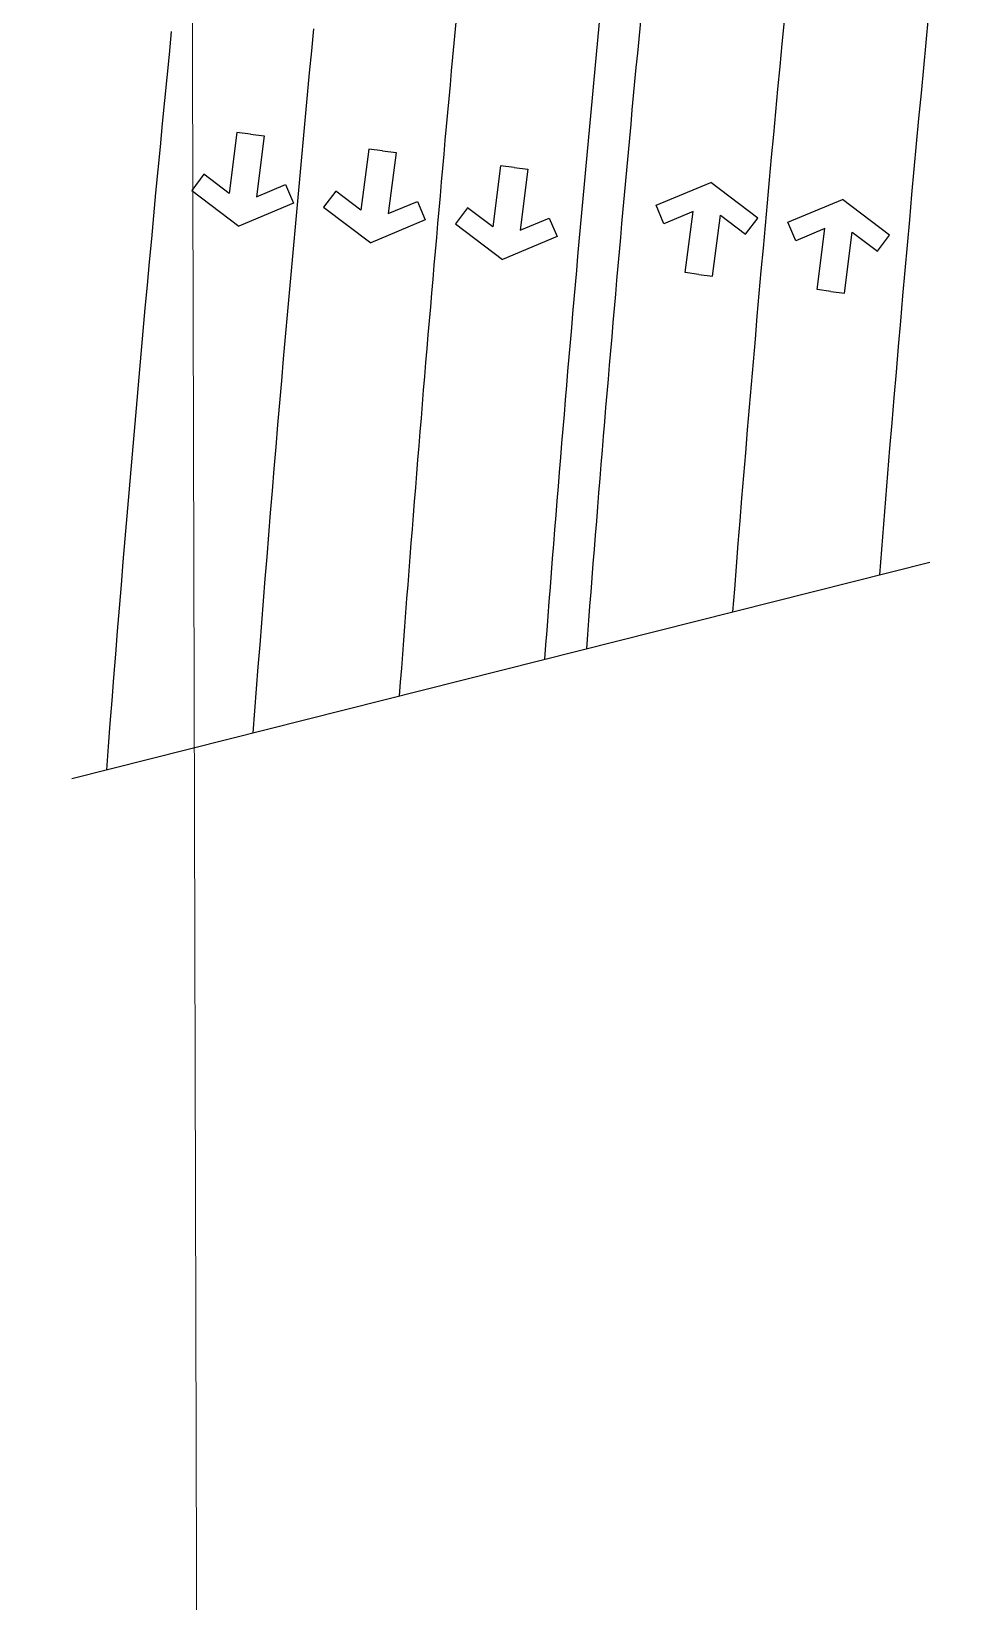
# Model space of a CAD drawing. Header units: metres. Extents: x -20317 to 2216, y -10281 to 3094.
# Drawn here: x -194 to 2061, y -4096 to -258 of the extents above; entities that cross this region are included whole.
import ezdxf

# ---------------------------------------------------------------- set-up
doc = ezdxf.new("R2010")
doc.units = ezdxf.units.M
doc.header["$MEASUREMENT"] = 0
doc.linetypes.add('HIDDEN', pattern=[9.525, 6.35, -3.175])
doc.layers.get('0').update_dxf_attribs({"color": 30, "lineweight": 0})
doc.layers.add('IMAR', color=1, linetype='Continuous', lineweight=20)
doc.layers.add('V-0_Hidden', color=9, linetype='HIDDEN')

# ---------------------------------------------------------------- blocks, each defined once
blk = doc.blocks.new('SP B1 Lower Plaza Site$0$traffic')
blk.add_wipeout([(0, 2.267), (-1.252, 1.544), (-1.006, 1.117), (-0.337, 1.503), (-0.337, 0), (0.337, 0), (0.337, 1.503), (1.006, 1.117), (1.252, 1.544)]).dxf.layer = 'V-0_Hidden'
for points in [[(0, 0), (-0.337, 0), (-0.337, 1.503), (-1.006, 1.117), (-1.252, 1.544), (0, 2.267)], [(0, 0), (0.337, 0), (0.337, 1.503), (1.006, 1.117), (1.252, 1.544), (0, 2.267)]]:
    blk.add_lwpolyline(points)
blk = doc.blocks.new('LZ3')
at = {"layer": 'V-0_Hidden', "linetype": 'Continuous'}
blk.add_line((91.842, -21.383), (112.82, -16.094), dxfattribs=at)
blk.add_lwpolyline([(92.697, -21.167, -0.005742), (94.283, -3.122)], format="xyb", dxfattribs=at)
for centre, radius, start, end in [((884.342, -77.708), 783.186, 174.008198, 175.662048), ((885.507, -77.792), 783.353, 174.009865, 175.637963), ((904.44, -79.061), 795.324, 174.047849, 175.481542), ((947.36, -82.278), 849.843, 174.284616, 175.754481), ((874.249, -76.978), 768.57, 174.217073, 175.547295), ((920.043, -82.599), 826.128, 174.474949, 175.672808)]:
    blk.add_arc(centre, radius, start, end, dxfattribs=at)
for p, xscale, rotation in [((96.211, -5.632), -0.9999999999999952, 172.7805311893774), ((99.435, -6.041), -0.9999999999999952, 172.7805311893774), ((102.659, -6.449), -0.9999999999999952, 172.7805311893774), ((107.174, -9.06), -1, 352.6589168468693), ((110.398, -9.475), -1, 352.6589168468693)]:
    blk.add_blockref('SP B1 Lower Plaza Site$0$traffic', p, dxfattribs=dict(at, xscale=xscale, rotation=rotation))
blk = doc.blocks.new('A$C261E3135')
at = {"layer": 'IMAR', "lineweight": 20}
blk.add_lwpolyline([(27.584, -93.428), (9.075, -6.224), (7.982, -4.119), (4.604, -0.557), (2.842, 0.329), (-93.302, -10.366)], dxfattribs=at)

msp = doc.modelspace()

# ---------------------------------------------------------------- block references
at = {"xscale": 100, "yscale": 100, "zscale": 100}
msp.add_blockref('LZ3', (-9278.9, 54.1), dxfattribs=at)

# ---------------------------------------------------------------- next in the draw order: block references
at = {"xscale": 100, "yscale": 100, "zscale": 100, "rotation": 348.1667443523885}
msp.add_blockref('A$C261E3135', (-560.7, 772.2), dxfattribs=at)

doc.saveas('drawing.dxf')
